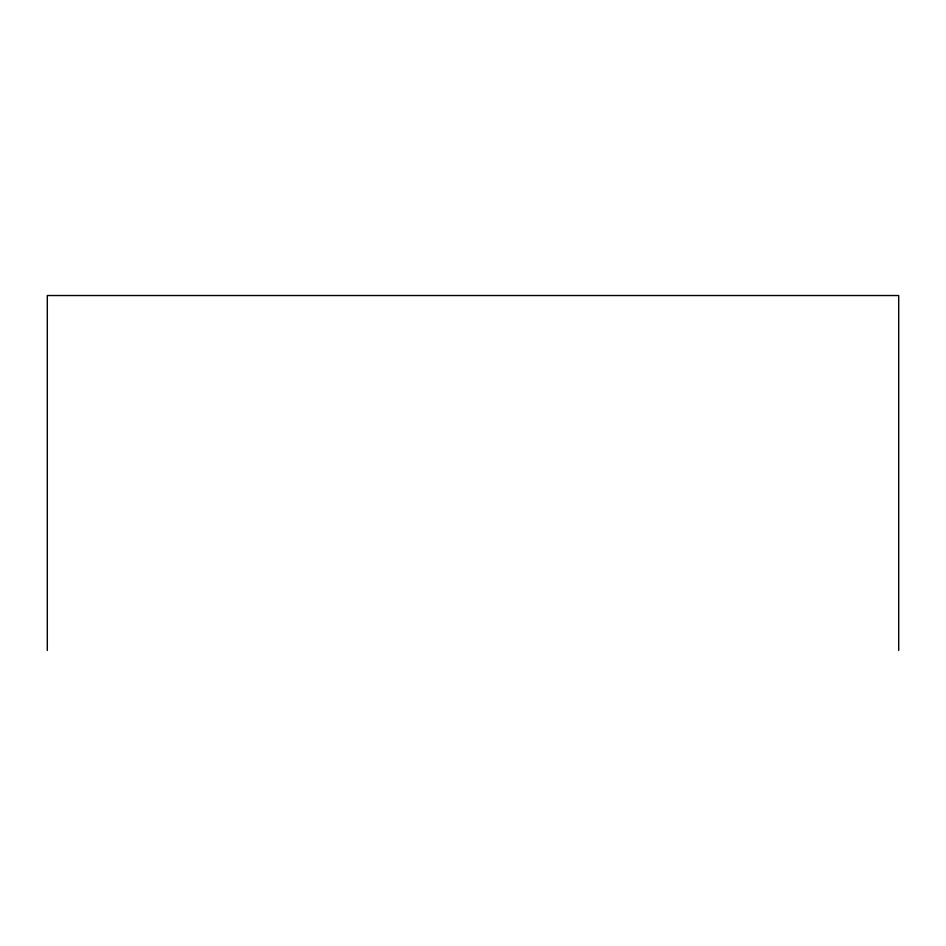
<?xml version="1.0" encoding="UTF-8"?>
<svg xmlns="http://www.w3.org/2000/svg" width="946" height="946" viewBox="0 0 946 946"><rect width="100%" height="100%" fill="white"/><g stroke="black" fill="none" stroke-linecap="round" stroke-linejoin="round"><path stroke-width="1.42" d="M898.7 650.47L898.7 295.53L47.3 295.53L47.3 650.47"/></g></svg>
